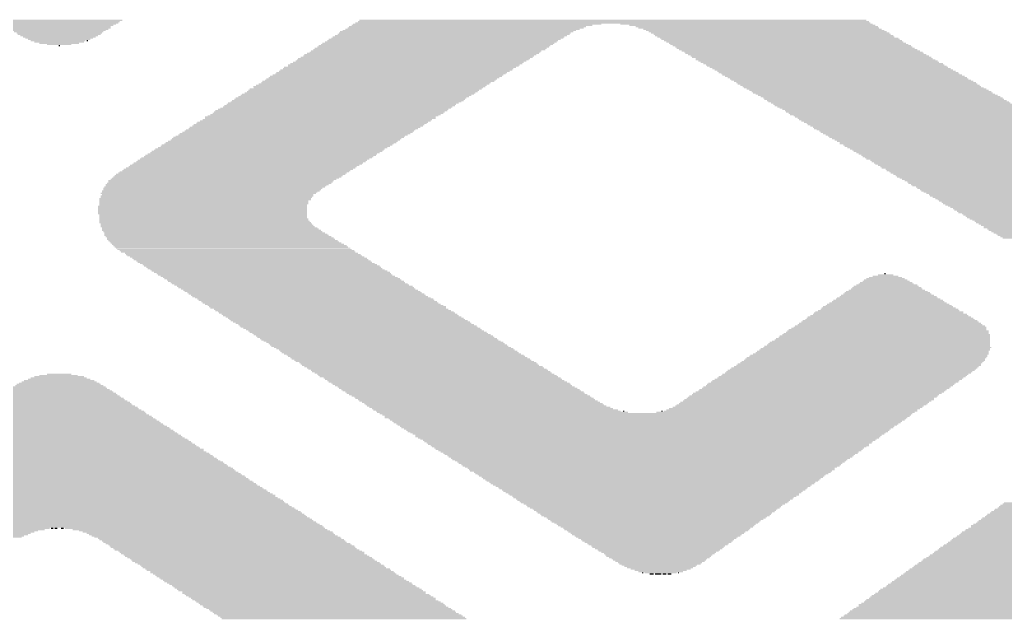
# Model space of a CAD drawing. Extents: x -10 to 136, y -30 to 100.
# Drawn here: x 89.04 to 91.987, y 63.543 to 65.337 of the extents above; entities that cross this region are included whole.
import ezdxf

# ---------------------------------------------------------------- set-up
doc = ezdxf.new("R2010")
doc.units = 0
for name, color, linetype in [('20', 7, 'CONTINUOUS'), ('25', 253, 'CONTINUOUS'), ('49', 253, 'CONTINUOUS')]:
    doc.layers.add(name, color=color, linetype=linetype)

# ---------------------------------------------------------------- blocks, each defined once
blk = doc.blocks.new('RECT')
blk.add_solid([(-0.5, -0.5), (0.5, -0.5), (-0.5, 0.5), (0.5, 0.5)])

msp = doc.modelspace()

# ---------------------------------------------------------------- linework, layer by layer
at = {"layer": '20'}
msp.add_arc((65.024, 49.5402), 47.752, 359.9877, 58.1884, dxfattribs=at)
at = {"layer": '49'}
for radius in [38.2532, 37.9738]:
    msp.add_circle((65.024, 49.53), radius, dxfattribs=at)

# ---------------------------------------------------------------- block references
at = {"layer": '25'}
for p, xscale, yscale in [((89.1578, 65.3351), 0.3772, 0.0039), ((90.8133, 65.3351), 1.5163, 0.0039), ((89.1578, 65.3313), 0.362, 0.0038), ((89.1578, 65.3275), 0.3544, 0.0038), ((89.1579, 65.3237), 0.3391, 0.0038), ((89.1559, 65.3199), 0.3276, 0.0038), ((89.1559, 65.3161), 0.3124, 0.0038), ((89.1578, 65.3123), 0.3086, 0.0038), ((89.1578, 65.3085), 0.2934, 0.0038), ((89.1578, 65.3047), 0.2782, 0.0038), ((90.3542, 65.3047), 0.6973, 0.0038), ((90.3637, 65.3085), 0.701, 0.0038), ((90.3732, 65.3123), 0.7048, 0.0038), ((90.3789, 65.3161), 0.7086, 0.0038), ((90.3923, 65.3199), 0.7201, 0.0038), ((90.4075, 65.3237), 0.743, 0.0038), ((90.8133, 65.3275), 1.5393, 0.0038), ((90.8152, 65.3313), 1.5278, 0.0038), ((91.2133, 65.3237), 0.7544, 0.0038), ((91.2305, 65.3199), 0.7353, 0.0038), ((91.2438, 65.3161), 0.7239, 0.0038), ((91.2495, 65.3123), 0.72, 0.0038), ((91.261, 65.3085), 0.7125, 0.0038), ((91.2686, 65.3047), 0.7125, 0.0038), ((89.156, 65.3009), 0.2667, 0.0038), ((89.1578, 65.297), 0.2552, 0.0039), ((89.1578, 65.2932), 0.2476, 0.0038), ((89.1578, 65.2894), 0.2324, 0.0038), ((89.1578, 65.2856), 0.2172, 0.0038), ((89.1578, 65.2818), 0.202, 0.0038), ((89.1579, 65.278), 0.1867, 0.0038), ((89.154, 65.2742), 0.1638, 0.0038), ((89.2416, 65.2742), 0.0038, 0.0038), ((90.3046, 65.2742), 0.6896, 0.0038), ((90.3103, 65.278), 0.6934, 0.0038), ((90.318, 65.2818), 0.6935, 0.0038), ((90.3218, 65.2856), 0.6934, 0.0038), ((90.3294, 65.2894), 0.6934, 0.0038), ((90.337, 65.2932), 0.6934, 0.0038), ((90.3408, 65.297), 0.6934, 0.0039), ((90.3465, 65.3009), 0.6972, 0.0038), ((91.2762, 65.3009), 0.7125, 0.0038), ((91.2838, 65.297), 0.7124, 0.0039), ((91.2895, 65.2932), 0.7086, 0.0038), ((91.2953, 65.2894), 0.7125, 0.0038), ((91.301, 65.2856), 0.7087, 0.0038), ((91.3105, 65.2818), 0.7125, 0.0038), ((91.3143, 65.278), 0.7125, 0.0038), ((91.3219, 65.2742), 0.7124, 0.0038), ((89.1578, 65.2704), 0.1486, 0.0038), ((89.1579, 65.2666), 0.1181, 0.0038), ((89.1578, 65.2628), 0.0724, 0.0038), ((89.1578, 65.2589), 0.0038, 0.0039), ((90.2551, 65.2437), 0.6896, 0.0038), ((90.2646, 65.2475), 0.6934, 0.0038), ((90.2684, 65.2513), 0.6934, 0.0038), ((90.276, 65.2551), 0.6935, 0.0038), ((90.2799, 65.2589), 0.6935, 0.0039), ((90.2875, 65.2628), 0.6934, 0.0038), ((90.2913, 65.2666), 0.6934, 0.0038), ((90.2989, 65.2704), 0.6934, 0.0038), ((91.3276, 65.2704), 0.7086, 0.0038), ((91.3353, 65.2666), 0.7087, 0.0038), ((91.341, 65.2628), 0.7125, 0.0038), ((91.3486, 65.2589), 0.7125, 0.0039), ((91.3543, 65.2551), 0.7087, 0.0038), ((91.36, 65.2513), 0.7124, 0.0038), ((91.3676, 65.2475), 0.7124, 0.0038), ((91.3753, 65.2437), 0.7125, 0.0038), ((90.2151, 65.217), 0.6934, 0.0038), ((90.2189, 65.2208), 0.6934, 0.0039), ((90.2265, 65.2247), 0.6934, 0.0038), ((90.2322, 65.2285), 0.6896, 0.0038), ((90.2379, 65.2323), 0.6935, 0.0038), ((90.2456, 65.2361), 0.6934, 0.0038), ((90.2513, 65.2399), 0.6896, 0.0038), ((91.3829, 65.2399), 0.7125, 0.0038), ((91.3867, 65.2361), 0.7125, 0.0038), ((91.3942, 65.2323), 0.7125, 0.0038), ((91.4019, 65.2285), 0.7124, 0.0038), ((91.4077, 65.2247), 0.7163, 0.0038), ((91.419, 65.217), 0.7163, 0.0038), ((91.4153, 65.2208), 0.7087, 0.0039), ((90.1656, 65.1866), 0.6935, 0.0038), ((90.1713, 65.1904), 0.6896, 0.0038), ((90.177, 65.1942), 0.6934, 0.0038), ((90.1884, 65.2018), 0.6934, 0.0038), ((90.1865, 65.198), 0.6896, 0.0038), ((90.196, 65.2056), 0.6934, 0.0038), ((90.2018, 65.2094), 0.6897, 0.0038), ((90.2094, 65.2132), 0.6896, 0.0038), ((91.4267, 65.2132), 0.7163, 0.0038), ((91.4323, 65.2094), 0.7125, 0.0038), ((91.4419, 65.2056), 0.7162, 0.0038), ((91.4477, 65.2018), 0.7125, 0.0038), ((91.4534, 65.198), 0.7163, 0.0038), ((91.4591, 65.1942), 0.7125, 0.0038), ((91.4667, 65.1904), 0.7125, 0.0038), ((91.4743, 65.1866), 0.7124, 0.0038), ((90.1179, 65.1561), 0.6896, 0.0038), ((90.1217, 65.1599), 0.6896, 0.0038), ((90.1294, 65.1637), 0.6896, 0.0038), ((90.1351, 65.1675), 0.6934, 0.0038), ((90.1408, 65.1713), 0.6896, 0.0038), ((90.1484, 65.1751), 0.6896, 0.0038), ((90.1522, 65.1789), 0.6896, 0.0038), ((90.1598, 65.1827), 0.6896, 0.0039), ((91.4819, 65.1827), 0.7124, 0.0039), ((91.4877, 65.1789), 0.7163, 0.0038), ((91.4934, 65.1751), 0.7125, 0.0038), ((91.4991, 65.1713), 0.7163, 0.0038), ((91.5067, 65.1675), 0.7163, 0.0038), ((91.5143, 65.1637), 0.7162, 0.0038), ((91.52, 65.1599), 0.7124, 0.0038), ((91.5258, 65.1561), 0.7163, 0.0038), ((90.0741, 65.1294), 0.6934, 0.0038), ((90.0855, 65.137), 0.6935, 0.0038), ((90.0817, 65.1332), 0.6858, 0.0038), ((90.0913, 65.1408), 0.6896, 0.0038), ((90.0989, 65.1446), 0.6896, 0.0039), ((90.1046, 65.1485), 0.6858, 0.0038), ((90.1122, 65.1523), 0.6934, 0.0038), ((91.5333, 65.1523), 0.7163, 0.0038), ((91.541, 65.1485), 0.7163, 0.0038), ((91.5448, 65.1446), 0.7163, 0.0039), ((91.5524, 65.1408), 0.7162, 0.0038), ((91.5581, 65.137), 0.7124, 0.0038), ((91.5639, 65.1332), 0.7163, 0.0038), ((91.5714, 65.1294), 0.7163, 0.0038), ((90.0265, 65.0989), 0.6896, 0.0038), ((90.0303, 65.1027), 0.6896, 0.0038), ((90.0379, 65.1065), 0.6896, 0.0039), ((90.0455, 65.1104), 0.6896, 0.0038), ((90.0513, 65.1142), 0.6935, 0.0038), ((90.057, 65.118), 0.6896, 0.0038), ((90.0646, 65.1218), 0.6896, 0.0038), ((90.0684, 65.1256), 0.6896, 0.0038), ((91.5791, 65.1256), 0.7163, 0.0038), ((91.5867, 65.1218), 0.7163, 0.0038), ((91.5905, 65.118), 0.7162, 0.0038), ((91.5982, 65.1142), 0.7163, 0.0038), ((91.6058, 65.1104), 0.7163, 0.0038), ((91.6134, 65.1065), 0.7163, 0.0039), ((91.621, 65.1027), 0.7163, 0.0038), ((91.6248, 65.0989), 0.7163, 0.0038), ((89.977, 65.0684), 0.6896, 0.0039), ((89.9846, 65.0723), 0.6896, 0.0038), ((89.9903, 65.0761), 0.6858, 0.0038), ((89.996, 65.0799), 0.6896, 0.0038), ((90.0017, 65.0837), 0.6858, 0.0038), ((90.0074, 65.0875), 0.6896, 0.0038), ((90.0151, 65.0913), 0.6896, 0.0038), ((90.0208, 65.0951), 0.6934, 0.0038), ((91.6324, 65.0951), 0.7162, 0.0038), ((91.6382, 65.0913), 0.7201, 0.0038), ((91.6439, 65.0875), 0.7163, 0.0038), ((91.6515, 65.0837), 0.7163, 0.0038), ((91.6572, 65.0799), 0.7201, 0.0038), ((91.6629, 65.0761), 0.7163, 0.0038), ((91.6724, 65.0723), 0.7201, 0.0038), ((91.6782, 65.0684), 0.7163, 0.0039), ((89.9293, 65.038), 0.6858, 0.0038), ((89.9389, 65.0456), 0.6896, 0.0038), ((89.9389, 65.0418), 0.6896, 0.0038), ((89.9465, 65.0494), 0.6896, 0.0038), ((89.9541, 65.0532), 0.6896, 0.0038), ((89.9617, 65.057), 0.6896, 0.0038), ((89.9655, 65.0608), 0.6896, 0.0038), ((89.9712, 65.0646), 0.6935, 0.0038), ((91.6857, 65.0646), 0.7163, 0.0038), ((91.6896, 65.0608), 0.7163, 0.0038), ((91.6972, 65.057), 0.7163, 0.0038), ((91.7028, 65.0532), 0.7201, 0.0038), ((91.7125, 65.0494), 0.7163, 0.0038), ((91.7182, 65.0456), 0.7201, 0.0038), ((91.7238, 65.0418), 0.7163, 0.0038), ((91.7296, 65.038), 0.7201, 0.0038), ((89.8874, 65.0113), 0.6858, 0.0038), ((89.8931, 65.0151), 0.6896, 0.0038), ((89.9008, 65.0189), 0.6896, 0.0038), ((89.9046, 65.0227), 0.6896, 0.0038), ((89.9122, 65.0265), 0.6896, 0.0038), ((89.916, 65.0303), 0.6896, 0.0039), ((89.9236, 65.0342), 0.6896, 0.0038), ((91.7371, 65.0342), 0.7201, 0.0038), ((91.7448, 65.0303), 0.72, 0.0039), ((91.7525, 65.0265), 0.7201, 0.0038), ((91.7563, 65.0227), 0.7201, 0.0038), ((91.7639, 65.0189), 0.7201, 0.0038), ((91.7715, 65.0151), 0.7201, 0.0038), ((91.7752, 65.0113), 0.7201, 0.0038), ((89.8379, 64.9808), 0.6858, 0.0038), ((89.8436, 64.9846), 0.6896, 0.0038), ((89.8493, 64.9884), 0.6858, 0.0038), ((89.8569, 64.9922), 0.6858, 0.0039), ((89.8627, 64.9961), 0.6896, 0.0038), ((89.8703, 64.9999), 0.6896, 0.0038), ((89.876, 65.0037), 0.6858, 0.0038), ((89.8798, 65.0075), 0.6858, 0.0038), ((91.7829, 65.0075), 0.72, 0.0038), ((91.7887, 65.0037), 0.7163, 0.0038), ((91.7944, 64.9999), 0.7201, 0.0038), ((91.802, 64.9961), 0.7201, 0.0038), ((91.8096, 64.9922), 0.7201, 0.0039), ((91.8171, 64.9884), 0.7201, 0.0038), ((91.821, 64.9846), 0.72, 0.0038), ((91.8287, 64.9808), 0.7201, 0.0038), ((89.7884, 64.9503), 0.6858, 0.0038), ((89.796, 64.9541), 0.6858, 0.0039), ((89.8036, 64.958), 0.6858, 0.0038), ((89.8093, 64.9618), 0.6896, 0.0038), ((89.815, 64.9656), 0.6858, 0.0038), ((89.8208, 64.9694), 0.6897, 0.0038), ((89.8265, 64.9732), 0.6858, 0.0038), ((89.8341, 64.977), 0.6858, 0.0038), ((91.8363, 64.977), 0.7201, 0.0038), ((91.8439, 64.9732), 0.7201, 0.0038), ((91.8514, 64.9694), 0.7201, 0.0038), ((91.8552, 64.9656), 0.7277, 0.0038), ((91.8629, 64.9618), 0.7201, 0.0038), ((91.8687, 64.958), 0.7239, 0.0038), ((91.8744, 64.9541), 0.7201, 0.0039), ((91.8839, 64.9503), 0.7239, 0.0038), ((89.7426, 64.9199), 0.6858, 0.0038), ((89.7484, 64.9237), 0.6896, 0.0038), ((89.7541, 64.9275), 0.6858, 0.0038), ((89.7598, 64.9313), 0.6896, 0.0038), ((89.7655, 64.9351), 0.6858, 0.0038), ((89.7731, 64.9389), 0.6858, 0.0038), ((89.7788, 64.9427), 0.6896, 0.0038), ((89.7846, 64.9465), 0.6858, 0.0038), ((91.8895, 64.9465), 0.7201, 0.0038), ((91.8953, 64.9427), 0.7239, 0.0038), ((91.903, 64.9389), 0.7239, 0.0038), ((91.9087, 64.9351), 0.7201, 0.0038), ((91.9163, 64.9313), 0.7201, 0.0038), ((91.922, 64.9275), 0.7239, 0.0038), ((91.9276, 64.9237), 0.7201, 0.0038), ((91.9334, 64.9199), 0.7239, 0.0038), ((89.7007, 64.8932), 0.6858, 0.0038), ((89.7065, 64.897), 0.6819, 0.0038), ((89.7122, 64.9008), 0.6858, 0.0038), ((89.7198, 64.9046), 0.6858, 0.0038), ((89.7236, 64.9084), 0.6858, 0.0038), ((89.7312, 64.9122), 0.6858, 0.0038), ((89.735, 64.916), 0.6858, 0.0039), ((91.943, 64.916), 0.7201, 0.0039), ((91.9487, 64.9122), 0.7239, 0.0038), ((91.9563, 64.9084), 0.7239, 0.0038), ((91.9601, 64.9046), 0.7239, 0.0038), ((91.9677, 64.9008), 0.7239, 0.0038), ((91.9754, 64.897), 0.7239, 0.0038), ((91.9811, 64.8932), 0.7277, 0.0038), ((89.655, 64.8627), 0.6782, 0.0038), ((89.6607, 64.8665), 0.682, 0.0038), ((89.6645, 64.8703), 0.682, 0.0038), ((89.6703, 64.8741), 0.6858, 0.0038), ((89.676, 64.8779), 0.682, 0.0039), ((89.6817, 64.8818), 0.6858, 0.0038), ((89.6874, 64.8856), 0.682, 0.0038), ((89.6931, 64.8894), 0.6858, 0.0038), ((91.9887, 64.8894), 0.7201, 0.0038), ((91.9944, 64.8856), 0.7239, 0.0038), ((92.002, 64.8818), 0.7239, 0.0038), ((92.0058, 64.8779), 0.7239, 0.0039), ((92.0153, 64.8741), 0.7277, 0.0038), ((92.0192, 64.8703), 0.7201, 0.0038), ((92.0268, 64.8665), 0.7277, 0.0038), ((92.0325, 64.8627), 0.7239, 0.0038), ((89.617, 64.8322), 0.6553, 0.0038), ((89.6227, 64.836), 0.6591, 0.0038), ((89.6265, 64.8398), 0.6591, 0.0039), ((89.6303, 64.8437), 0.6667, 0.0038), ((89.636, 64.8475), 0.6705, 0.0038), ((89.6417, 64.8551), 0.6744, 0.0038), ((89.6398, 64.8513), 0.6706, 0.0038), ((89.6493, 64.8589), 0.6744, 0.0038), ((92.0401, 64.8589), 0.7239, 0.0038), ((92.0477, 64.8551), 0.7239, 0.0038), ((92.0554, 64.8513), 0.7239, 0.0038), ((92.0592, 64.8475), 0.7239, 0.0038), ((92.0667, 64.8437), 0.7239, 0.0038), ((92.0725, 64.8398), 0.7277, 0.0039), ((92.082, 64.836), 0.7239, 0.0038), ((92.0877, 64.8322), 0.7278, 0.0038), ((89.5941, 64.8017), 0.6325, 0.0039), ((89.6035, 64.817), 0.6439, 0.0038), ((89.5998, 64.8094), 0.6363, 0.0038), ((89.5979, 64.8056), 0.6325, 0.0038), ((89.6112, 64.8246), 0.6516, 0.0038), ((89.6074, 64.8208), 0.6439, 0.0038), ((89.6017, 64.8132), 0.6325, 0.0038), ((89.6151, 64.8284), 0.6515, 0.0038), ((92.0935, 64.8284), 0.7239, 0.0038), ((92.0992, 64.8246), 0.7277, 0.0038), ((92.1048, 64.8208), 0.7239, 0.0038), ((92.1144, 64.817), 0.7277, 0.0038), ((92.1201, 64.8132), 0.7239, 0.0038), ((92.1258, 64.8094), 0.7278, 0.0038), ((92.1316, 64.8056), 0.7239, 0.0038), ((92.1392, 64.8017), 0.7239, 0.0039), ((89.5864, 64.7789), 0.6249, 0.0038), ((89.5864, 64.7751), 0.6249, 0.0038), ((89.5902, 64.7941), 0.6249, 0.0038), ((89.5902, 64.7903), 0.6249, 0.0038), ((89.5902, 64.7865), 0.6249, 0.0038), ((89.5884, 64.7827), 0.6211, 0.0038), ((89.5941, 64.7979), 0.6325, 0.0038), ((92.1449, 64.7979), 0.7201, 0.0038), ((92.1506, 64.7941), 0.7239, 0.0038), ((92.1562, 64.7903), 0.7201, 0.0038), ((92.16, 64.7865), 0.7201, 0.0038), ((92.1677, 64.7827), 0.7201, 0.0038), ((92.1754, 64.7789), 0.7201, 0.0038), ((92.181, 64.7751), 0.7163, 0.0038), ((89.5864, 64.7713), 0.6249, 0.0038), ((89.5864, 64.7675), 0.6249, 0.0038), ((89.5864, 64.7636), 0.6249, 0.0039), ((89.5864, 64.7598), 0.6249, 0.0038), ((89.5864, 64.756), 0.6249, 0.0038), ((89.5884, 64.7522), 0.6211, 0.0038), ((89.5884, 64.7484), 0.6211, 0.0038), ((89.5884, 64.7446), 0.6211, 0.0038), ((92.1868, 64.7713), 0.7125, 0.0038), ((92.1925, 64.7675), 0.7163, 0.0038), ((92.1982, 64.7636), 0.7124, 0.0039), ((92.2039, 64.7598), 0.7162, 0.0038), ((92.2116, 64.756), 0.7087, 0.0038), ((92.2154, 64.7522), 0.7087, 0.0038), ((92.2211, 64.7484), 0.7049, 0.0038), ((92.2268, 64.7446), 0.7087, 0.0038), ((89.5902, 64.7408), 0.6249, 0.0038), ((89.5902, 64.737), 0.6249, 0.0038), ((89.5922, 64.7332), 0.6287, 0.0038), ((89.5941, 64.7294), 0.6325, 0.0038), ((89.5979, 64.7255), 0.6325, 0.0039), ((89.5998, 64.7217), 0.6363, 0.0038), ((89.6017, 64.7179), 0.6401, 0.0038), ((89.6074, 64.7141), 0.6439, 0.0038), ((92.2325, 64.7408), 0.7048, 0.0038), ((92.2382, 64.737), 0.701, 0.0038), ((92.2439, 64.7332), 0.6972, 0.0038), ((92.2477, 64.7294), 0.6972, 0.0038), ((92.2534, 64.7255), 0.6934, 0.0039), ((92.2592, 64.7217), 0.6897, 0.0038), ((92.2668, 64.7179), 0.6896, 0.0038), ((92.2687, 64.7141), 0.6934, 0.0038), ((89.6131, 64.7065), 0.6554, 0.0038), ((89.6093, 64.7103), 0.6477, 0.0038), ((89.617, 64.7027), 0.6553, 0.0038), ((89.6283, 64.6913), 0.6705, 0.0038), ((89.6227, 64.6989), 0.6591, 0.0038), ((89.6265, 64.6951), 0.6667, 0.0038), ((89.6341, 64.6874), 0.6743, 0.0039), ((92.2763, 64.7103), 0.6858, 0.0038), ((92.2801, 64.7065), 0.6858, 0.0038), ((92.2877, 64.7027), 0.6858, 0.0038), ((92.2915, 64.6989), 0.6782, 0.0038), ((92.2973, 64.6951), 0.6743, 0.0038), ((92.3011, 64.6913), 0.6743, 0.0038), ((92.3068, 64.6874), 0.6706, 0.0039), ((89.6398, 64.6836), 0.6782, 0.0038), ((89.6417, 64.6798), 0.682, 0.0038), ((89.6474, 64.676), 0.6858, 0.0038), ((89.6512, 64.6722), 0.6858, 0.0038), ((89.6569, 64.6684), 0.6896, 0.0038), ((89.6626, 64.6646), 0.6934, 0.0038), ((89.6684, 64.6608), 0.6973, 0.0038), ((89.6722, 64.657), 0.6973, 0.0038), ((92.3125, 64.6836), 0.6668, 0.0038), ((89.6779, 64.6532), 0.701, 0.0038), ((89.6817, 64.6493), 0.701, 0.0039), ((89.6893, 64.6455), 0.701, 0.0038), ((89.6931, 64.6417), 0.701, 0.0038), ((89.7027, 64.6379), 0.6973, 0.0038), ((89.7084, 64.6341), 0.7011, 0.0038), ((89.7122, 64.6303), 0.7011, 0.0038), ((89.7198, 64.6265), 0.701, 0.0038), ((89.7274, 64.6227), 0.701, 0.0038), ((89.7312, 64.6189), 0.701, 0.0038), ((89.7388, 64.6151), 0.7011, 0.0038), ((89.7426, 64.6112), 0.7011, 0.0039), ((89.7503, 64.6074), 0.7011, 0.0038), ((89.7579, 64.6036), 0.701, 0.0038), ((89.7636, 64.5998), 0.7048, 0.0038), ((89.7693, 64.596), 0.701, 0.0038), ((89.7731, 64.5922), 0.701, 0.0038), ((89.7807, 64.5884), 0.7011, 0.0038), ((89.7865, 64.5846), 0.7049, 0.0038), ((89.7941, 64.5808), 0.7048, 0.0038), ((89.7998, 64.577), 0.701, 0.0038), ((89.8036, 64.5731), 0.701, 0.0039), ((89.8112, 64.5693), 0.701, 0.0038), ((91.6286, 64.5693), 0.0762, 0.0038), ((91.6286, 64.5731), 0.0458, 0.0039), ((91.6267, 64.577), 0.0038, 0.0038), ((89.8188, 64.5655), 0.7011, 0.0038), ((89.8246, 64.5617), 0.7049, 0.0038), ((89.8303, 64.5579), 0.701, 0.0038), ((89.836, 64.5541), 0.7048, 0.0038), ((89.8417, 64.5503), 0.701, 0.0038), ((89.8474, 64.5465), 0.7048, 0.0038), ((89.8531, 64.5427), 0.7011, 0.0038), ((89.8627, 64.5389), 0.7049, 0.0038), ((91.6305, 64.5389), 0.1944, 0.0038), ((91.6324, 64.5427), 0.1828, 0.0038), ((91.6305, 64.5465), 0.1638, 0.0038), ((91.6305, 64.5503), 0.1562, 0.0038), ((91.6305, 64.5541), 0.141, 0.0038), ((91.6286, 64.5579), 0.1296, 0.0038), ((91.6286, 64.5617), 0.1143, 0.0038), ((91.6286, 64.5655), 0.099, 0.0038), ((89.8665, 64.535), 0.7049, 0.0039), ((89.8722, 64.5312), 0.701, 0.0038), ((89.8798, 64.5274), 0.701, 0.0038), ((89.8855, 64.5236), 0.7048, 0.0038), ((89.8912, 64.5198), 0.7011, 0.0038), ((89.897, 64.516), 0.7049, 0.0038), ((89.9027, 64.5122), 0.7011, 0.0038), ((89.9084, 64.5084), 0.7048, 0.0038), ((91.6362, 64.5084), 0.2896, 0.0038), ((91.6343, 64.5122), 0.2782, 0.0038), ((91.6343, 64.516), 0.2629, 0.0038), ((91.6343, 64.5198), 0.2552, 0.0038), ((91.6324, 64.5236), 0.2438, 0.0038), ((91.6324, 64.5274), 0.2286, 0.0038), ((91.6324, 64.5312), 0.2134, 0.0038), ((91.6324, 64.535), 0.2058, 0.0039), ((89.916, 64.5046), 0.7048, 0.0038), ((89.9236, 64.5008), 0.7048, 0.0038), ((89.9275, 64.4969), 0.7049, 0.0039), ((89.9351, 64.4931), 0.7049, 0.0038), ((89.9389, 64.4893), 0.7049, 0.0038), ((89.9465, 64.4855), 0.7048, 0.0038), ((89.9541, 64.4817), 0.7048, 0.0038), ((89.9598, 64.4779), 0.7086, 0.0038), ((91.6362, 64.4779), 0.3886, 0.0038), ((91.6381, 64.4817), 0.3772, 0.0038), ((91.6362, 64.4855), 0.3658, 0.0038), ((91.6363, 64.4893), 0.3505, 0.0038), ((91.6363, 64.4931), 0.3353, 0.0038), ((91.6362, 64.4969), 0.3276, 0.0039), ((91.6362, 64.5008), 0.3124, 0.0038), ((91.6343, 64.5046), 0.301, 0.0038), ((89.9617, 64.4741), 0.7048, 0.0038), ((89.9712, 64.4703), 0.7011, 0.0038), ((89.977, 64.4665), 0.7049, 0.0038), ((89.9846, 64.4627), 0.7048, 0.0038), ((89.9884, 64.4588), 0.7048, 0.0039), ((89.996, 64.455), 0.7048, 0.0038), ((89.9998, 64.4512), 0.7048, 0.0038), ((91.64, 64.4512), 0.4724, 0.0038), ((91.6419, 64.455), 0.461, 0.0038), ((91.6381, 64.4588), 0.4458, 0.0039), ((91.64, 64.4627), 0.442, 0.0038), ((91.6382, 64.4665), 0.4229, 0.0038), ((91.6401, 64.4703), 0.4115, 0.0038), ((91.6381, 64.4741), 0.4, 0.0038), ((90.0075, 64.4474), 0.7049, 0.0038), ((90.0151, 64.4436), 0.7049, 0.0038), ((90.0189, 64.4398), 0.7049, 0.0038), ((90.0246, 64.436), 0.7086, 0.0038), ((90.0322, 64.4322), 0.7086, 0.0038), ((90.0379, 64.4284), 0.7048, 0.0038), ((90.0456, 64.4246), 0.7049, 0.0038), ((90.0513, 64.4207), 0.7087, 0.0039), ((91.642, 64.4207), 0.5677, 0.0039), ((91.642, 64.4246), 0.5525, 0.0038), ((91.6419, 64.4284), 0.5448, 0.0038), ((91.6419, 64.4322), 0.5296, 0.0038), ((91.6419, 64.436), 0.522, 0.0038), ((91.642, 64.4398), 0.5067, 0.0038), ((91.642, 64.4436), 0.4991, 0.0038), ((91.6401, 64.4474), 0.4877, 0.0038), ((90.0551, 64.4169), 0.7087, 0.0038), ((90.0627, 64.4131), 0.7086, 0.0038), ((90.0684, 64.4093), 0.7048, 0.0038), ((90.076, 64.4055), 0.7048, 0.0038), ((90.0817, 64.4017), 0.7087, 0.0038), ((90.0875, 64.3979), 0.7049, 0.0038), ((90.0932, 64.3941), 0.7087, 0.0038), ((90.1008, 64.3903), 0.7086, 0.0038), ((91.6267, 64.3903), 0.6286, 0.0038), ((91.6305, 64.3941), 0.621, 0.0038), ((91.6305, 64.3979), 0.6134, 0.0038), ((91.6343, 64.4017), 0.6058, 0.0038), ((91.6362, 64.4055), 0.602, 0.0038), ((91.6343, 64.4093), 0.5906, 0.0038), ((91.6382, 64.4131), 0.5829, 0.0038), ((91.642, 64.4169), 0.5753, 0.0038), ((90.1046, 64.3865), 0.7086, 0.0038), ((90.1122, 64.3826), 0.7086, 0.0039), ((90.1161, 64.3788), 0.7087, 0.0038), ((90.1236, 64.375), 0.7087, 0.0038), ((90.1313, 64.3712), 0.7087, 0.0038), ((90.137, 64.3674), 0.7048, 0.0038), ((90.1427, 64.3636), 0.7086, 0.0038), ((90.1465, 64.3598), 0.7086, 0.0038), ((91.6038, 64.3598), 0.6744, 0.0038), ((91.6077, 64.3636), 0.6667, 0.0038), ((91.6095, 64.3674), 0.6629, 0.0038), ((91.6115, 64.3712), 0.6591, 0.0038), ((91.6153, 64.375), 0.6515, 0.0038), ((91.6191, 64.3788), 0.6439, 0.0038), ((91.621, 64.3826), 0.6401, 0.0039), ((91.6248, 64.3865), 0.6324, 0.0038), ((90.1542, 64.356), 0.7087, 0.0038), ((90.1617, 64.3522), 0.7087, 0.0038), ((90.1675, 64.3484), 0.7049, 0.0038), ((90.1732, 64.3445), 0.7087, 0.0039), ((90.177, 64.3407), 0.7086, 0.0038), ((90.1846, 64.3369), 0.7086, 0.0038), ((90.1923, 64.3331), 0.7087, 0.0038), ((91.5791, 64.3331), 0.7087, 0.0038), ((91.5848, 64.3369), 0.7048, 0.0038), ((91.5886, 64.3407), 0.6972, 0.0038), ((91.5905, 64.3445), 0.6934, 0.0039), ((91.5962, 64.3484), 0.6896, 0.0038), ((91.5981, 64.3522), 0.6858, 0.0038), ((91.6038, 64.356), 0.682, 0.0038), ((90.196, 64.3293), 0.7087, 0.0038), ((90.2037, 64.3255), 0.7087, 0.0038), ((90.2094, 64.3217), 0.7125, 0.0038), ((90.2151, 64.3179), 0.7086, 0.0038), ((90.2208, 64.3141), 0.7124, 0.0038), ((90.2304, 64.3103), 0.7087, 0.0038), ((90.2341, 64.3064), 0.7087, 0.0039), ((90.2379, 64.3026), 0.7087, 0.0038), ((91.5486, 64.3026), 0.7315, 0.0038), ((91.5504, 64.3064), 0.7277, 0.0039), ((91.5563, 64.3103), 0.7239, 0.0038), ((91.5601, 64.3141), 0.7239, 0.0038), ((91.5658, 64.3179), 0.7201, 0.0038), ((91.5677, 64.3217), 0.7163, 0.0038), ((91.5714, 64.3255), 0.7163, 0.0038), ((91.5772, 64.3293), 0.7125, 0.0038), ((89.156, 64.2722), 0.1143, 0.0038), ((89.1578, 64.276), 0.0724, 0.0038), ((90.2475, 64.2988), 0.7125, 0.0038), ((90.2532, 64.295), 0.7086, 0.0038), ((90.2589, 64.2912), 0.7124, 0.0038), ((90.2646, 64.2874), 0.7086, 0.0038), ((90.2704, 64.2836), 0.7125, 0.0038), ((90.276, 64.2798), 0.7087, 0.0038), ((90.2837, 64.276), 0.7087, 0.0038), ((90.2893, 64.2722), 0.7125, 0.0038), ((91.5048, 64.2722), 0.7353, 0.0038), ((91.5085, 64.276), 0.7353, 0.0038), ((91.5162, 64.2798), 0.7354, 0.0038), ((91.52, 64.2836), 0.7354, 0.0038), ((91.5258, 64.2874), 0.7391, 0.0038), ((91.5315, 64.2912), 0.7353, 0.0038), ((91.5353, 64.295), 0.7353, 0.0038), ((91.541, 64.2988), 0.7315, 0.0038), ((89.1579, 64.2417), 0.2629, 0.0038), ((89.1559, 64.2455), 0.2514, 0.0038), ((89.1578, 64.2493), 0.24, 0.0038), ((89.1578, 64.2531), 0.2248, 0.0038), ((89.1578, 64.2569), 0.2096, 0.0038), ((89.1579, 64.2607), 0.1867, 0.0038), ((89.1559, 64.2645), 0.1676, 0.0038), ((89.1578, 64.2683), 0.1486, 0.0039), ((90.2932, 64.2683), 0.7124, 0.0039), ((90.3027, 64.2645), 0.7086, 0.0038), ((90.3066, 64.2607), 0.7087, 0.0038), ((90.3141, 64.2569), 0.7087, 0.0038), ((90.3199, 64.2531), 0.7125, 0.0038), ((90.3274, 64.2493), 0.7125, 0.0038), ((90.3313, 64.2455), 0.7124, 0.0038), ((90.337, 64.2417), 0.7086, 0.0038), ((91.461, 64.2417), 0.7391, 0.0038), ((91.4648, 64.2455), 0.7391, 0.0038), ((91.4686, 64.2493), 0.7391, 0.0038), ((91.4762, 64.2531), 0.7392, 0.0038), ((91.48, 64.2569), 0.7392, 0.0038), ((91.4877, 64.2607), 0.7391, 0.0038), ((91.4934, 64.2645), 0.7353, 0.0038), ((91.4991, 64.2683), 0.7391, 0.0039), ((89.1579, 64.215), 0.3467, 0.0038), ((89.1579, 64.2188), 0.3391, 0.0038), ((89.1578, 64.2226), 0.3238, 0.0038), ((89.1578, 64.2264), 0.3162, 0.0038), ((89.1578, 64.2302), 0.301, 0.0039), ((89.1578, 64.2341), 0.2858, 0.0038), ((89.1578, 64.2379), 0.2782, 0.0038), ((90.3447, 64.2379), 0.7087, 0.0038), ((90.3504, 64.2341), 0.7125, 0.0038), ((90.358, 64.2302), 0.7125, 0.0039), ((90.3618, 64.2264), 0.7125, 0.0038), ((90.3694, 64.2226), 0.7124, 0.0038), ((90.3732, 64.2188), 0.7124, 0.0038), ((90.3809, 64.215), 0.7125, 0.0038), ((91.419, 64.215), 0.7391, 0.0038), ((91.4248, 64.2188), 0.7429, 0.0038), ((91.4324, 64.2226), 0.743, 0.0038), ((91.4381, 64.2264), 0.7392, 0.0038), ((91.4419, 64.2302), 0.7392, 0.0039), ((91.4496, 64.2341), 0.7391, 0.0038), ((91.4534, 64.2379), 0.7391, 0.0038), ((89.1578, 64.1845), 0.4382, 0.0038), ((89.1579, 64.1921), 0.4229, 0.0039), ((89.1598, 64.1883), 0.4267, 0.0038), ((89.1578, 64.196), 0.4076, 0.0038), ((89.1578, 64.1998), 0.3924, 0.0038), ((89.1578, 64.2036), 0.3848, 0.0038), ((89.1578, 64.2074), 0.3696, 0.0038), ((89.1578, 64.2112), 0.362, 0.0038), ((90.3885, 64.2112), 0.7125, 0.0038), ((90.3942, 64.2074), 0.7087, 0.0038), ((90.3999, 64.2036), 0.7125, 0.0038), ((90.4056, 64.1998), 0.7086, 0.0038), ((90.4113, 64.196), 0.7124, 0.0038), ((90.419, 64.1921), 0.7125, 0.0039), ((90.4266, 64.1883), 0.7125, 0.0038), ((90.4304, 64.1845), 0.7125, 0.0038), ((91.3772, 64.1845), 0.7467, 0.0038), ((91.3829, 64.1883), 0.7429, 0.0038), ((91.3867, 64.1921), 0.7429, 0.0039), ((91.3943, 64.196), 0.743, 0.0038), ((91.4, 64.1998), 0.7468, 0.0038), ((91.4038, 64.2036), 0.7392, 0.0038), ((91.4095, 64.2074), 0.743, 0.0038), ((91.4134, 64.2112), 0.7429, 0.0038), ((89.1578, 64.154), 0.5372, 0.0039), ((89.1578, 64.1579), 0.522, 0.0038), ((89.1597, 64.1617), 0.5106, 0.0038), ((89.1598, 64.1655), 0.5029, 0.0038), ((89.1579, 64.1693), 0.4915, 0.0038), ((89.1578, 64.1731), 0.4762, 0.0038), ((89.1597, 64.1769), 0.4648, 0.0038), ((89.1578, 64.1807), 0.4534, 0.0038), ((90.4361, 64.1807), 0.7163, 0.0038), ((90.4455, 64.1769), 0.7201, 0.0038), ((90.4533, 64.1731), 0.7201, 0.0038), ((90.4627, 64.1693), 0.7315, 0.0038), ((90.4704, 64.1655), 0.7315, 0.0038), ((90.4837, 64.1617), 0.7506, 0.0038), ((90.9123, 64.1579), 1.5926, 0.0038), ((90.9142, 64.154), 1.5812, 0.0039), ((90.8456, 64.1655), 0.0038, 0.0038), ((91.3295, 64.1617), 0.7734, 0.0038), ((90.9599, 64.1655), 0.0038, 0.0038), ((91.3448, 64.1655), 0.7581, 0.0038), ((91.3486, 64.1693), 0.7505, 0.0038), ((91.3562, 64.1731), 0.7506, 0.0038), ((91.3657, 64.1769), 0.7468, 0.0038), ((91.3714, 64.1807), 0.743, 0.0038), ((89.1597, 64.1274), 0.6172, 0.0038), ((89.1578, 64.1312), 0.6058, 0.0038), ((89.1597, 64.135), 0.5944, 0.0038), ((89.1578, 64.1388), 0.583, 0.0038), ((89.1598, 64.1426), 0.5715, 0.0038), ((89.1578, 64.1464), 0.56, 0.0038), ((89.1597, 64.1502), 0.5486, 0.0038), ((90.9162, 64.1502), 1.5697, 0.0038), ((90.9124, 64.1464), 1.5621, 0.0038), ((90.9162, 64.1426), 1.5469, 0.0038), ((90.9161, 64.1388), 1.5392, 0.0038), ((90.9161, 64.135), 1.524, 0.0038), ((90.9161, 64.1312), 1.5164, 0.0038), ((90.9162, 64.1274), 1.5011, 0.0038), ((89.1578, 64.0969), 0.7124, 0.0038), ((89.1597, 64.1007), 0.701, 0.0038), ((89.1578, 64.1045), 0.6896, 0.0038), ((89.1597, 64.1083), 0.6782, 0.0038), ((89.1578, 64.1121), 0.6668, 0.0038), ((89.1598, 64.1159), 0.6553, 0.0039), ((89.1579, 64.1198), 0.6439, 0.0038), ((89.1578, 64.1236), 0.6286, 0.0038), ((90.9162, 64.1236), 1.4935, 0.0038), ((90.9162, 64.1198), 1.4783, 0.0038), ((90.9162, 64.1159), 1.4707, 0.0039), ((90.9161, 64.1121), 1.4554, 0.0038), ((90.918, 64.1083), 1.444, 0.0038), ((90.918, 64.1045), 1.4364, 0.0038), ((90.9181, 64.1007), 1.4211, 0.0038), ((90.92, 64.0969), 1.4097, 0.0038), ((89.1598, 64.0664), 0.8077, 0.0038), ((89.1598, 64.0702), 0.7925, 0.0038), ((89.1597, 64.074), 0.7848, 0.0038), ((89.1597, 64.0778), 0.7696, 0.0039), ((89.1597, 64.0817), 0.762, 0.0038), ((89.1597, 64.0855), 0.7468, 0.0038), ((89.1579, 64.0931), 0.7277, 0.0038), ((89.1598, 64.0893), 0.7315, 0.0038), ((90.9181, 64.0893), 1.3907, 0.0038), ((90.92, 64.0931), 1.3945, 0.0038), ((90.9199, 64.0855), 1.3792, 0.0038), ((90.9199, 64.0817), 1.364, 0.0038), ((90.9219, 64.0778), 1.3525, 0.0039), ((90.92, 64.074), 1.3411, 0.0038), ((90.9219, 64.0702), 1.3297, 0.0038), ((90.92, 64.0664), 1.3183, 0.0038), ((89.1597, 64.0359), 0.8992, 0.0038), ((89.1597, 64.0397), 0.8916, 0.0039), ((89.1598, 64.0436), 0.8763, 0.0038), ((89.1597, 64.0474), 0.861, 0.0038), ((89.1616, 64.0512), 0.8572, 0.0038), ((89.1597, 64.055), 0.8382, 0.0038), ((89.1597, 64.0588), 0.8306, 0.0038), ((89.1597, 64.0626), 0.8154, 0.0038), ((90.9237, 64.0626), 1.3107, 0.0038), ((90.9218, 64.0588), 1.2992, 0.0038), ((90.9219, 64.055), 1.2839, 0.0038), ((90.9219, 64.0512), 1.2763, 0.0038), ((90.9237, 64.0474), 1.2649, 0.0038), ((90.9237, 64.0436), 1.2497, 0.0038), ((90.9257, 64.0397), 1.2383, 0.0039), ((90.9237, 64.0359), 1.2269, 0.0038), ((89.1597, 64.0093), 0.983, 0.0038), ((89.1616, 64.0131), 0.9716, 0.0038), ((89.1598, 64.0169), 0.9601, 0.0038), ((89.1598, 64.0207), 0.9449, 0.0038), ((89.1597, 64.0245), 0.9372, 0.0038), ((89.1597, 64.0283), 0.922, 0.0038), ((89.1597, 64.0321), 0.9144, 0.0038), ((90.9257, 64.0321), 1.2153, 0.0038), ((90.9257, 64.0283), 1.2077, 0.0038), ((90.9257, 64.0245), 1.1925, 0.0038), ((90.9237, 64.0207), 1.1811, 0.0038), ((90.9257, 64.0169), 1.1697, 0.0038), ((90.9276, 64.0131), 1.1583, 0.0038), ((90.9257, 64.0093), 1.1469, 0.0038), ((89.1597, 63.9788), 1.082, 0.0038), ((89.1616, 63.9826), 1.063, 0.0038), ((89.1597, 63.9864), 1.0516, 0.0038), ((89.1617, 63.9902), 1.0401, 0.0038), ((89.1617, 63.994), 1.0325, 0.0038), ((89.1598, 63.9978), 1.0211, 0.0038), ((89.1597, 64.0016), 1.0058, 0.0039), ((89.1597, 64.0055), 0.9982, 0.0038), ((90.9276, 64.0055), 1.1353, 0.0038), ((90.9276, 64.0016), 1.1277, 0.0039), ((90.9276, 63.9978), 1.1125, 0.0038), ((90.9276, 63.994), 1.0973, 0.0038), ((90.9295, 63.9902), 1.0935, 0.0038), ((90.9276, 63.9864), 1.0821, 0.0038), ((90.9314, 63.9826), 1.0668, 0.0038), ((90.9295, 63.9788), 1.0553, 0.0038), ((89.1617, 63.9483), 1.1697, 0.0038), ((89.1597, 63.9521), 1.1582, 0.0038), ((89.1616, 63.9559), 1.1468, 0.0038), ((89.1597, 63.9597), 1.1354, 0.0038), ((89.1616, 63.9636), 1.124, 0.0039), ((89.1598, 63.9674), 1.1125, 0.0038), ((89.1617, 63.9712), 1.1011, 0.0038), ((89.1597, 63.975), 1.0896, 0.0038), ((90.9295, 63.975), 1.0401, 0.0038), ((90.9295, 63.9712), 1.0325, 0.0038), ((90.9314, 63.9674), 1.0211, 0.0038), ((90.9295, 63.9636), 1.0097, 0.0039), ((90.9314, 63.9597), 0.9982, 0.0038), ((90.9314, 63.9559), 0.9906, 0.0038), ((90.9314, 63.9521), 0.9753, 0.0038), ((90.9314, 63.9483), 0.9677, 0.0038), ((89.1617, 63.9178), 1.2687, 0.0038), ((89.1617, 63.9216), 1.2535, 0.0038), ((89.1597, 63.9255), 1.242, 0.0039), ((89.1616, 63.9293), 1.2306, 0.0038), ((89.1597, 63.9331), 1.2192, 0.0038), ((89.1616, 63.9369), 1.2078, 0.0038), ((89.1597, 63.9407), 1.1964, 0.0038), ((89.1598, 63.9445), 1.1811, 0.0038), ((90.9314, 63.9445), 0.9525, 0.0038), ((90.9333, 63.9407), 0.9411, 0.0038), ((90.9333, 63.9369), 0.9258, 0.0038), ((90.9333, 63.9331), 0.9182, 0.0038), ((90.9352, 63.9293), 0.9068, 0.0038), ((90.9333, 63.9255), 0.8953, 0.0039), ((90.9352, 63.9216), 0.8839, 0.0038), ((90.9352, 63.9178), 0.8687, 0.0038), ((89.1617, 63.8912), 1.3449, 0.0038), ((89.1617, 63.8988), 1.3297, 0.0038), ((89.1636, 63.895), 1.3335, 0.0038), ((89.1616, 63.9026), 1.3144, 0.0038), ((89.1597, 63.9064), 1.303, 0.0038), ((89.1597, 63.9102), 1.2878, 0.0038), ((89.1635, 63.914), 1.2802, 0.0038), ((90.937, 63.914), 0.8649, 0.0038), ((90.9371, 63.9102), 0.8496, 0.0038), ((90.9352, 63.9064), 0.8382, 0.0038), ((90.9371, 63.9026), 0.8268, 0.0038), ((90.9352, 63.8988), 0.8153, 0.0038), ((90.937, 63.895), 0.8039, 0.0038), ((90.937, 63.8912), 0.7963, 0.0038), ((92.2915, 63.8912), 0.6172, 0.0038), ((89.1616, 63.8607), 1.444, 0.0038), ((89.1635, 63.8645), 1.4326, 0.0038), ((89.1636, 63.8683), 1.4173, 0.0038), ((89.1617, 63.8721), 1.4059, 0.0038), ((89.1597, 63.8797), 1.3868, 0.0038), ((89.1636, 63.8759), 1.3945, 0.0038), ((89.1597, 63.8835), 1.3716, 0.0038), ((89.1616, 63.8874), 1.3602, 0.0039), ((90.9371, 63.8874), 0.781, 0.0039), ((90.9371, 63.8835), 0.7658, 0.0038), ((90.9371, 63.8797), 0.7582, 0.0038), ((90.939, 63.8759), 0.7468, 0.0038), ((90.939, 63.8721), 0.7315, 0.0038), ((90.939, 63.8683), 0.7239, 0.0038), ((90.9409, 63.8645), 0.7124, 0.0038), ((90.939, 63.8607), 0.701, 0.0038), ((92.2535, 63.8607), 0.6249, 0.0038), ((92.2572, 63.8645), 0.6249, 0.0038), ((92.2649, 63.8683), 0.6249, 0.0038), ((92.2687, 63.8721), 0.6248, 0.0038), ((92.2744, 63.8759), 0.621, 0.0038), ((92.2763, 63.8797), 0.6172, 0.0038), ((92.282, 63.8835), 0.621, 0.0038), ((92.2877, 63.8874), 0.6172, 0.0039), ((89.1616, 63.8302), 1.5354, 0.0038), ((89.1635, 63.834), 1.524, 0.0038), ((89.1616, 63.8378), 1.5126, 0.0038), ((89.1636, 63.8416), 1.5011, 0.0038), ((89.1617, 63.8454), 1.4897, 0.0038), ((89.1617, 63.8493), 1.4745, 0.0039), ((89.1616, 63.8531), 1.4668, 0.0038), ((89.1635, 63.8569), 1.4554, 0.0038), ((90.9409, 63.8569), 0.6896, 0.0038), ((90.9409, 63.8531), 0.682, 0.0038), ((90.9409, 63.8493), 0.6668, 0.0039), ((90.9428, 63.8454), 0.6554, 0.0038), ((90.9408, 63.8416), 0.6439, 0.0038), ((90.9409, 63.8378), 0.6286, 0.0038), ((90.9409, 63.834), 0.621, 0.0038), ((90.9428, 63.8302), 0.6096, 0.0038), ((92.2173, 63.8302), 0.6363, 0.0038), ((92.2211, 63.834), 0.6363, 0.0038), ((92.2229, 63.8378), 0.6325, 0.0038), ((92.2306, 63.8416), 0.6325, 0.0038), ((92.2344, 63.8454), 0.6324, 0.0038), ((92.2401, 63.8493), 0.6286, 0.0039), ((92.2439, 63.8531), 0.6286, 0.0038), ((92.2477, 63.8569), 0.6286, 0.0038), ((88.7083, 63.7997), 0.7277, 0.0038), ((88.7178, 63.8035), 0.7315, 0.0038), ((88.7272, 63.8073), 0.7353, 0.0038), ((88.7387, 63.8112), 0.7506, 0.0039), ((88.7501, 63.815), 0.7582, 0.0038), ((89.1617, 63.8188), 1.5735, 0.0038), ((89.1636, 63.8226), 1.5621, 0.0038), ((89.1617, 63.8264), 1.5507, 0.0038), ((89.1369, 63.815), 0.0077, 0.0038), ((89.1483, 63.815), 0.0076, 0.0038), ((89.1673, 63.815), 0.0076, 0.0038), ((89.5636, 63.815), 0.7772, 0.0038), ((89.5788, 63.8112), 0.762, 0.0039), ((89.5922, 63.8073), 0.7505, 0.0038), ((89.6017, 63.8035), 0.7468, 0.0038), ((89.6093, 63.7997), 0.7392, 0.0038), ((90.9428, 63.8264), 0.5944, 0.0038), ((90.9428, 63.8226), 0.5868, 0.0038), ((90.9447, 63.8188), 0.5754, 0.0038), ((90.9447, 63.815), 0.56, 0.0038), ((90.9447, 63.8112), 0.5524, 0.0039), ((90.9466, 63.8073), 0.541, 0.0038), ((90.9447, 63.8035), 0.5296, 0.0038), ((90.9466, 63.7997), 0.5182, 0.0038), ((92.1735, 63.7997), 0.6401, 0.0038), ((92.1773, 63.8035), 0.6401, 0.0038), ((92.183, 63.8073), 0.6363, 0.0038), ((92.1887, 63.8112), 0.6401, 0.0039), ((92.1944, 63.815), 0.6363, 0.0038), ((92.202, 63.8226), 0.6362, 0.0038), ((92.2001, 63.8188), 0.6324, 0.0038), ((92.2097, 63.8264), 0.6363, 0.0038), ((88.6873, 63.7883), 0.7163, 0.0038), ((88.6949, 63.7921), 0.7162, 0.0038), ((88.7045, 63.7959), 0.7201, 0.0038), ((89.615, 63.7959), 0.7354, 0.0038), ((89.6227, 63.7921), 0.7353, 0.0038), ((89.6303, 63.7883), 0.7353, 0.0038), ((89.6379, 63.7845), 0.7277, 0.0038), ((89.6436, 63.7807), 0.7315, 0.0038), ((89.6493, 63.7769), 0.7278, 0.0038), ((89.6532, 63.7731), 0.7277, 0.0039), ((90.9447, 63.7959), 0.5068, 0.0038), ((90.9467, 63.7921), 0.4953, 0.0038), ((90.9447, 63.7883), 0.4838, 0.0038), ((90.9466, 63.7845), 0.4724, 0.0038), ((90.9466, 63.7807), 0.4572, 0.0038), ((90.9466, 63.7769), 0.4496, 0.0038), ((90.9485, 63.7731), 0.4382, 0.0039), ((92.1373, 63.7731), 0.6439, 0.0039), ((92.1429, 63.7769), 0.6401, 0.0038), ((92.1487, 63.7807), 0.6439, 0.0038), ((92.1525, 63.7845), 0.6439, 0.0038), ((92.1582, 63.7883), 0.6401, 0.0038), ((92.162, 63.7921), 0.64, 0.0038), ((92.1697, 63.7959), 0.6401, 0.0038), ((89.6626, 63.7692), 0.7315, 0.0038), ((89.6684, 63.7654), 0.7277, 0.0038), ((89.6741, 63.7616), 0.7315, 0.0038), ((89.6779, 63.7578), 0.7315, 0.0038), ((89.6836, 63.754), 0.7277, 0.0038), ((89.6893, 63.7502), 0.7316, 0.0038), ((89.6989, 63.7464), 0.7277, 0.0038), ((89.7045, 63.7426), 0.7315, 0.0038), ((90.9485, 63.7692), 0.4229, 0.0038), ((90.9485, 63.7654), 0.4153, 0.0038), ((90.9485, 63.7616), 0.4, 0.0038), ((90.9485, 63.7578), 0.3924, 0.0038), ((90.9504, 63.754), 0.381, 0.0038), ((90.9504, 63.7502), 0.3658, 0.0038), ((90.9504, 63.7464), 0.3582, 0.0038), ((90.9505, 63.7426), 0.3429, 0.0038), ((92.0954, 63.7426), 0.6439, 0.0038), ((92.0992, 63.7464), 0.6439, 0.0038), ((92.1048, 63.7502), 0.6401, 0.0038), ((92.1106, 63.754), 0.6439, 0.0038), ((92.1163, 63.7578), 0.6477, 0.0038), ((92.1201, 63.7616), 0.6401, 0.0038), ((92.1258, 63.7654), 0.6438, 0.0038), ((92.1316, 63.7692), 0.6401, 0.0038), ((89.7065, 63.7388), 0.7277, 0.0038), ((89.7141, 63.735), 0.7277, 0.0039), ((89.7198, 63.7311), 0.7315, 0.0038), ((89.7274, 63.7273), 0.7316, 0.0038), ((89.7332, 63.7235), 0.7277, 0.0038), ((89.737, 63.7197), 0.7277, 0.0038), ((89.7426, 63.7159), 0.7315, 0.0038), ((89.7503, 63.7121), 0.7315, 0.0038), ((90.9524, 63.7388), 0.3315, 0.0038), ((90.9504, 63.735), 0.32, 0.0039), ((90.9504, 63.7311), 0.3124, 0.0038), ((90.9523, 63.7273), 0.301, 0.0038), ((90.9523, 63.7235), 0.2858, 0.0038), ((90.9524, 63.7197), 0.2781, 0.0038), ((90.9543, 63.7159), 0.2667, 0.0038), ((90.9543, 63.7121), 0.2515, 0.0038), ((92.0496, 63.7121), 0.6438, 0.0038), ((92.0573, 63.7159), 0.6439, 0.0038), ((92.063, 63.7197), 0.6477, 0.0038), ((92.0649, 63.7235), 0.6439, 0.0038), ((92.0725, 63.7273), 0.6439, 0.0038), ((92.08, 63.7311), 0.6439, 0.0038), ((92.0838, 63.735), 0.6439, 0.0039), ((92.0896, 63.7388), 0.64, 0.0038), ((89.7559, 63.7083), 0.7277, 0.0038), ((89.7636, 63.7045), 0.7278, 0.0038), ((89.7675, 63.7007), 0.7277, 0.0038), ((89.7713, 63.6969), 0.7277, 0.0039), ((89.7807, 63.693), 0.7315, 0.0038), ((89.7846, 63.6892), 0.7315, 0.0038), ((89.794, 63.6854), 0.7277, 0.0038), ((90.9542, 63.7083), 0.2438, 0.0038), ((90.9523, 63.7045), 0.2248, 0.0038), ((90.9542, 63.7007), 0.2134, 0.0038), ((90.9543, 63.6969), 0.1981, 0.0039), ((90.9562, 63.693), 0.1791, 0.0038), ((90.9561, 63.6892), 0.1562, 0.0038), ((90.9562, 63.6854), 0.1333, 0.0038), ((92.0135, 63.6854), 0.6477, 0.0038), ((92.0192, 63.6892), 0.6439, 0.0038), ((92.0249, 63.693), 0.6477, 0.0038), ((92.0306, 63.6969), 0.6439, 0.0039), ((92.0344, 63.7007), 0.6439, 0.0038), ((92.0401, 63.7045), 0.6477, 0.0038), ((92.0457, 63.7083), 0.6439, 0.0038), ((89.796, 63.6816), 0.7315, 0.0038), ((89.8017, 63.6778), 0.7278, 0.0038), ((89.8094, 63.674), 0.7277, 0.0038), ((89.815, 63.6702), 0.7315, 0.0038), ((89.8227, 63.6664), 0.7315, 0.0038), ((89.8246, 63.6626), 0.7277, 0.0038), ((89.8321, 63.6588), 0.7277, 0.0039), ((89.8379, 63.6549), 0.7316, 0.0038), ((90.9028, 63.6816), 0.0038, 0.0038), ((90.9562, 63.6816), 0.0953, 0.0038), ((90.9295, 63.6778), 0.0115, 0.0038), ((90.9485, 63.6778), 0.019, 0.0038), ((90.9676, 63.6778), 0.0115, 0.0038), ((90.9828, 63.6778), 0.0114, 0.0038), ((91.0095, 63.6816), 0.0038, 0.0038), ((91.9715, 63.6549), 0.6477, 0.0038), ((91.9772, 63.6588), 0.6439, 0.0039), ((91.9811, 63.6626), 0.6439, 0.0038), ((91.9868, 63.6664), 0.6477, 0.0038), ((91.9925, 63.6702), 0.6439, 0.0038), ((91.9982, 63.674), 0.6477, 0.0038), ((92.0038, 63.6778), 0.6439, 0.0038), ((92.0096, 63.6816), 0.6477, 0.0038), ((89.8456, 63.6511), 0.7315, 0.0038), ((89.8513, 63.6473), 0.7277, 0.0038), ((89.8589, 63.6435), 0.7277, 0.0038), ((89.8627, 63.6397), 0.7277, 0.0038), ((89.8684, 63.6359), 0.7315, 0.0038), ((89.876, 63.6321), 0.7316, 0.0038), ((89.8798, 63.6283), 0.7316, 0.0038), ((89.8894, 63.6245), 0.7277, 0.0038), ((91.9276, 63.6245), 0.6439, 0.0038), ((91.9334, 63.6283), 0.6477, 0.0038), ((91.9373, 63.6321), 0.6477, 0.0038), ((91.9449, 63.6359), 0.6477, 0.0038), ((91.9506, 63.6397), 0.6439, 0.0038), ((91.9544, 63.6435), 0.6439, 0.0038), ((91.9601, 63.6473), 0.6477, 0.0038), ((91.9657, 63.6511), 0.6439, 0.0038), ((89.8894, 63.6207), 0.7277, 0.0039), ((89.8989, 63.6168), 0.7315, 0.0038), ((89.9027, 63.613), 0.7315, 0.0038), ((89.9103, 63.6092), 0.7315, 0.0038), ((89.9179, 63.6054), 0.7316, 0.0038), ((89.9199, 63.6016), 0.7277, 0.0038), ((89.9275, 63.5978), 0.7277, 0.0038), ((89.9331, 63.594), 0.7315, 0.0038), ((91.8858, 63.594), 0.6439, 0.0038), ((91.8915, 63.5978), 0.6477, 0.0038), ((91.8953, 63.6016), 0.6477, 0.0038), ((91.901, 63.6054), 0.6439, 0.0038), ((91.9068, 63.6092), 0.6477, 0.0038), ((91.9106, 63.613), 0.6477, 0.0038), ((91.9182, 63.6168), 0.6477, 0.0038), ((91.922, 63.6207), 0.6477, 0.0039), ((89.9408, 63.5902), 0.7315, 0.0038), ((89.9446, 63.5864), 0.7315, 0.0038), ((89.9503, 63.5826), 0.7277, 0.0039), ((89.956, 63.5787), 0.7316, 0.0038), ((89.9637, 63.5749), 0.7315, 0.0038), ((89.9694, 63.5711), 0.7277, 0.0038), ((89.9751, 63.5673), 0.7315, 0.0038), ((91.8458, 63.5673), 0.6477, 0.0038), ((91.8534, 63.5711), 0.6477, 0.0038), ((91.8591, 63.5749), 0.6516, 0.0038), ((91.8649, 63.5787), 0.6477, 0.0038), ((91.8744, 63.5864), 0.6515, 0.0038), ((91.8706, 63.5826), 0.6439, 0.0039), ((91.8801, 63.5902), 0.6477, 0.0038), ((89.9808, 63.5635), 0.7277, 0.0038), ((89.9865, 63.5597), 0.7315, 0.0038), ((89.9941, 63.5559), 0.7316, 0.0038), ((89.998, 63.5521), 0.7315, 0.0038), ((90.0055, 63.5483), 0.7315, 0.0038), ((90.0093, 63.5445), 0.7315, 0.0039), ((91.8153, 63.5445), 0.6477, 0.0039), ((91.821, 63.5483), 0.6516, 0.0038), ((91.8268, 63.5521), 0.6477, 0.0038), ((91.8306, 63.5559), 0.6477, 0.0038), ((91.8381, 63.5597), 0.6477, 0.0038), ((91.8439, 63.5635), 0.6515, 0.0038)]:
    msp.add_blockref('RECT', p, dxfattribs=dict(at, xscale=xscale, yscale=yscale))

doc.saveas('drawing.dxf')
